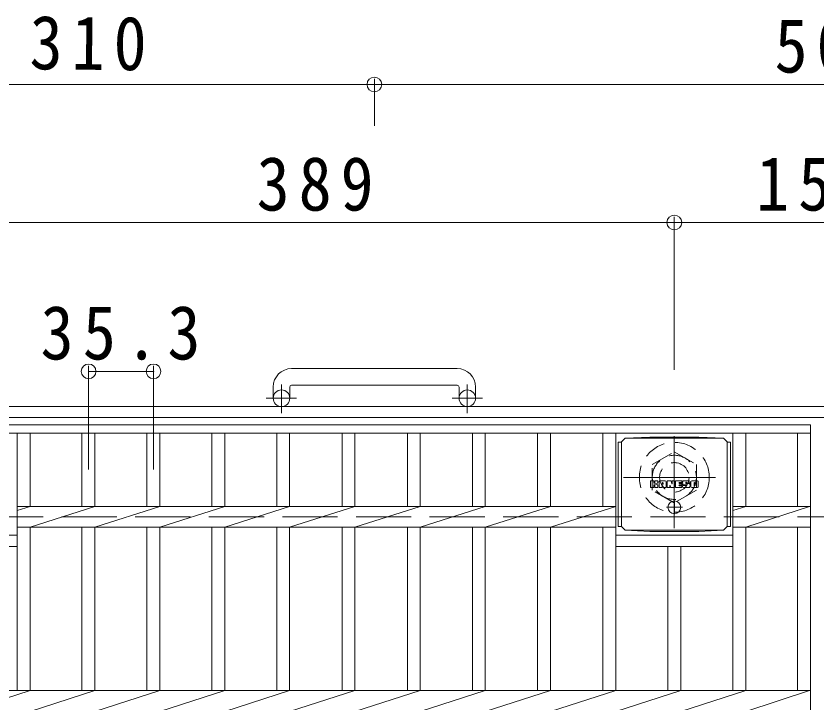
# Model space of a CAD drawing. Units: millimetres at full size, sheet at 1:10. Extents: x -1978 to 2264, y -1938 to 1837.
# Drawn here: x -1490.1 to -1055.3, y 1463.3 to 1836.6 of the extents above; entities that cross this region are included whole.
import ezdxf

# ---------------------------------------------------------------- set-up
doc = ezdxf.new("R2010")
doc.units = ezdxf.units.MM
doc.header["$LTSCALE"] = 10
doc.header["$PDMODE"] = 32
doc.header["$PDSIZE"] = 8
for name, pattern in [('CHAIN1', [8, 5, -1, 1, -1]), ('DASHED1', [1.8, 1.2, -0.6]), ('DASHED3', [4, 3, -1])]:
    doc.linetypes.add(name, pattern=pattern)
for name, color, linetype, lineweight in [('C-1', 2, 'Continuous', 9), ('C-2', 3, 'Continuous', 9), ('C-4', 7, 'Continuous', 9), ('C-9', 2, 'Continuous', 9), ('C-F', 7, 'Continuous', 9)]:
    doc.layers.add(name, color=color, linetype=linetype, lineweight=lineweight)
doc.styles.add('ＭＳ ゴシック', font='')
doc.styles.get('ＭＳ ゴシック').set_extended_font_data('MS Gothic')

msp = doc.modelspace()

# ---------------------------------------------------------------- linework, layer by layer
at = {"layer": 'C-1'}
for p, q in [((-1250.28, 1645.04), (-1340.28, 1645.04)), ((-1350.28, 1635.04), (-1350.28, 1628.94)), ((-1341.28, 1635.04), (-1341.28, 1628.94)), ((-1340.28, 1636.04), (-1250.28, 1636.04)), ((-1249.28, 1635.04), (-1249.28, 1628.94)), ((-1240.28, 1635.04), (-1240.28, 1628.94)), ((-1605.28, 1624.44), (-485.28, 1624.44)), ((-491.28, 1618.44), (-1599.28, 1618.44))]:
    msp.add_line(p, q, dxfattribs=at)
at = {"layer": 'C-1', "linetype": 'CHAIN1'}
for p, q in [((-1345.78, 1620.84), (-1345.78, 1636.43)), ((-1244.78, 1620.84), (-1244.78, 1636.43)), ((-1337.61, 1628.94), (-1354.02, 1628.94)), ((-1236.61, 1628.94), (-1253.02, 1628.94)), ((-1132.28, 1558.31), (-1132.28, 1613.58)), ((-1159.91, 1585.94), (-1104.64, 1585.94))]:
    msp.add_line(p, q, dxfattribs=at)
at = {"layer": 'C-1', "linetype": 'DASHED3'}
msp.add_line((-1545.28, 1564.44), (-545.28, 1564.44), dxfattribs=at)
at = {"layer": 'C-1', "linetype": 'DASHED1'}
msp.add_lwpolyline([(-1120.28, 1592.87), (-1120.28, 1579.01), (-1132.28, 1572.09), (-1144.28, 1579.01), (-1144.28, 1592.87), (-1132.28, 1599.8)], close=True, dxfattribs=at)
at = {"layer": 'C-1'}
for centre in [(-1345.78, 1628.94), (-1244.78, 1628.94)]:
    msp.add_circle(centre, 4.5, dxfattribs=at)
at = {"layer": 'C-1', "linetype": 'DASHED1'}
for radius in [19, 12, 8]:
    msp.add_circle((-1132.28, 1585.94), radius, dxfattribs=at)
at = {"layer": 'C-1'}
for centre, radius, start, end in [((-1340.28, 1635.04), 10, 90, 180), ((-1250.28, 1635.04), 10, 0, 90), ((-1340.28, 1635.04), 1, 90, 180), ((-1250.28, 1635.04), 1, 0, 90)]:
    msp.add_arc(centre, radius, start, end, dxfattribs=at)
at = {"layer": 'C-2'}
for p, q in [((-1058.3, 1614.44), (-1595.28, 1614.44)), ((-1058.3, 514.44), (-1058.3, 1614.44)), ((-1058.3, 1609.94), (-1595.28, 1609.94)), ((-1489.45, 1470.1), (-1489.45, 1609.94)), ((-1482.45, 1570.1), (-1482.45, 1609.94)), ((-1454.25, 1570.1), (-1454.25, 1609.94)), ((-1447.25, 1570.1), (-1447.25, 1609.94)), ((-1418.95, 1570.1), (-1418.95, 1609.94)), ((-1411.95, 1570.1), (-1411.95, 1609.94)), ((-1383.65, 1570.1), (-1383.65, 1609.94)), ((-1376.65, 1570.1), (-1376.65, 1609.94)), ((-1348.35, 1570.1), (-1348.35, 1609.94)), ((-1341.35, 1570.1), (-1341.35, 1609.94)), ((-1312.85, 1570.1), (-1312.85, 1609.94)), ((-1305.85, 1570.1), (-1305.85, 1609.94)), ((-1277.35, 1570.1), (-1277.35, 1609.94)), ((-1270.35, 1570.1), (-1270.35, 1609.94)), ((-1242.05, 1570.1), (-1242.05, 1609.94)), ((-1235.05, 1570.1), (-1235.05, 1609.94)), ((-1206.55, 1570.1), (-1206.55, 1609.94)), ((-1199.55, 1570.1), (-1199.55, 1609.94)), ((-1171.05, 1570.1), (-1171.05, 1609.94)), ((-1164.05, 1470.1), (-1164.05, 1609.94)), ((-1100.45, 1470.1), (-1100.45, 1609.94)), ((-1093.45, 1570.1), (-1093.45, 1609.94)), ((-1065.3, 1570.1), (-1065.3, 1609.94)), ((-1489.45, 1567.86), (-1482.45, 1570.1)), ((-1164.05, 1570.1), (-1489.45, 1570.1)), ((-1447.25, 1558.79), (-1411.95, 1570.1)), ((-1411.95, 1558.79), (-1376.65, 1570.1)), ((-1376.65, 1558.79), (-1341.35, 1570.1)), ((-1341.35, 1558.79), (-1305.85, 1570.1)), ((-1305.85, 1558.79), (-1270.35, 1570.1)), ((-1270.35, 1558.79), (-1235.05, 1570.1)), ((-1235.05, 1558.79), (-1199.55, 1570.1)), ((-1199.55, 1558.79), (-1164.05, 1570.1)), ((-1058.3, 1570.1), (-1100.45, 1570.1)), ((-1100.45, 1567.86), (-1093.45, 1570.1)), ((-1093.45, 1558.79), (-1058.8, 1570.1)), ((-1164.05, 1558.79), (-1489.45, 1558.79)), ((-1454.25, 1470.1), (-1454.25, 1558.79)), ((-1447.25, 1470.1), (-1447.25, 1558.79)), ((-1418.95, 1470.1), (-1418.95, 1558.79)), ((-1411.95, 1470.1), (-1411.95, 1558.79)), ((-1383.65, 1470.1), (-1383.65, 1558.79)), ((-1376.65, 1470.1), (-1376.65, 1558.79)), ((-1348.35, 1470.1), (-1348.35, 1558.79)), ((-1341.35, 1470.1), (-1341.35, 1558.79)), ((-1312.85, 1470.1), (-1312.85, 1558.79)), ((-1305.85, 1470.1), (-1305.85, 1558.79)), ((-1277.35, 1470.1), (-1277.35, 1558.79)), ((-1270.35, 1470.1), (-1270.35, 1558.79)), ((-1242.05, 1470.1), (-1242.05, 1558.79)), ((-1235.05, 1470.1), (-1235.05, 1558.79)), ((-1206.55, 1470.1), (-1206.55, 1558.79)), ((-1199.55, 1470.1), (-1199.55, 1558.79)), ((-1171.05, 1470.1), (-1171.05, 1558.79)), ((-1058.3, 1558.79), (-1100.45, 1558.79)), ((-1093.45, 1470.1), (-1093.45, 1558.79)), ((-1065.3, 1470.1), (-1065.3, 1558.79)), ((-1553.05, 1554.44), (-1489.45, 1554.44)), ((-1164.05, 1554.44), (-1100.45, 1554.44)), ((-1553.05, 1548.44), (-1489.45, 1548.44)), ((-1164.05, 1548.44), (-1100.45, 1548.44)), ((-1135.75, 1470.1), (-1135.75, 1548.44)), ((-1128.75, 1470.1), (-1128.75, 1548.44)), ((-1058.3, 1470.1), (-1595.28, 1470.1)), ((-1447.25, 1458.79), (-1411.95, 1470.1)), ((-1411.95, 1458.79), (-1376.65, 1470.1)), ((-1376.65, 1458.79), (-1341.35, 1470.1)), ((-1341.35, 1458.79), (-1305.85, 1470.1)), ((-1305.85, 1458.79), (-1270.35, 1470.1)), ((-1270.35, 1458.79), (-1235.05, 1470.1)), ((-1235.05, 1458.79), (-1199.55, 1470.1)), ((-1199.55, 1458.79), (-1164.05, 1470.1)), ((-1164.05, 1458.79), (-1128.75, 1470.1)), ((-1128.75, 1458.79), (-1093.45, 1470.1)), ((-1093.45, 1458.79), (-1058.8, 1470.1))]:
    msp.add_line(p, q, dxfattribs=at)
for points in [[(-1482.45, 1470.1), (-1482.45, 1558.79), (-1447.25, 1570.1)], [(-1517.75, 1370.1), (-1517.75, 1458.79), (-1482.45, 1470.1)], [(-1482.45, 1370.1), (-1482.45, 1458.79), (-1447.25, 1470.1)]]:
    msp.add_lwpolyline(points, dxfattribs=at)
at = {"layer": 'C-4'}
for p, q in [((-1295.28, 1802.44), (-1295.28, 1776.98)), ((-1605.28, 1799.44), (-1295.28, 1799.44)), ((-1295.28, 1799.44), (-795.28, 1799.44)), ((-1132.28, 1727.44), (-1132.28, 1644.44)), ((-1132.28, 1724.44), (-978.28, 1724.44)), ((-1450.63, 1646.53), (-1450.63, 1590.18)), ((-1415.33, 1646.53), (-1415.33, 1590.18)), ((-1450.63, 1643.53), (-1415.33, 1643.53))]:
    msp.add_line(p, q, dxfattribs=at)
msp.add_lwpolyline([(-1605.28, 1724.44), (-1521.28, 1724.44), (-1132.28, 1724.44)], dxfattribs=at)
for p in [(-1295.28, 1799.44), (-1132.28, 1724.44), (-1450.63, 1643.53), (-1415.33, 1643.53)]:
    msp.add_point(p, dxfattribs=at)
at = {"layer": 'C-9'}
for p, q in [((-1161, 1605.13), (-1162.8, 1605.13)), ((-1162.8, 1605.13), (-1162.8, 1559.21)), ((-1161, 1605.17), (-1159, 1607.17)), ((-1161, 1559.17), (-1161, 1605.17)), ((-1159, 1607.17), (-1145.54, 1607.85)), ((-1159, 1607.17), (-1105.5, 1607.17)), ((-1118.97, 1607.85), (-1145.54, 1607.85)), ((-1105.5, 1607.17), (-1118.97, 1607.85)), ((-1103.5, 1605.17), (-1105.5, 1607.17)), ((-1103.5, 1559.17), (-1103.5, 1605.17)), ((-1103.5, 1605.13), (-1101.7, 1605.13)), ((-1101.7, 1605.13), (-1101.7, 1559.21)), ((-1161, 1559.21), (-1162.8, 1559.21)), ((-1161, 1559.17), (-1159, 1557.17)), ((-1159, 1557.17), (-1145.54, 1556.49)), ((-1159, 1557.17), (-1105.5, 1557.17)), ((-1105.5, 1557.17), (-1118.97, 1556.49)), ((-1103.5, 1559.17), (-1105.5, 1557.17)), ((-1103.5, 1559.21), (-1101.7, 1559.21)), ((-1118.97, 1556.49), (-1145.54, 1556.49))]:
    msp.add_line(p, q, dxfattribs=at)
at = {"layer": 'C-9', "linetype": 'CHAIN1'}
for p, q in [((-1127.9, 1569.67), (-1136.61, 1569.67)), ((-1132.25, 1573.36), (-1132.25, 1565.98))]:
    msp.add_line(p, q, dxfattribs=at)
at = {"layer": 'C-9'}
msp.add_circle((-1132.25, 1569.67), 3.5, dxfattribs=at)
at = {"layer": 'C-F'}
for p, q in [((-1145.26, 1580.57), (-1145.26, 1583.93)), ((-1143.58, 1584.08), (-1145.11, 1584.08)), ((-1143.42, 1583.93), (-1143.42, 1583)), ((-1142.92, 1583.93), (-1142.92, 1583)), ((-1141.42, 1584.08), (-1142.76, 1584.08)), ((-1141.26, 1583.93), (-1141.26, 1583.15)), ((-1140.59, 1580.57), (-1140.59, 1583.56)), ((-1137.28, 1584.08), (-1140.07, 1584.08)), ((-1138.93, 1582.29), (-1138.93, 1582.83)), ((-1138.42, 1582.29), (-1138.42, 1582.83)), ((-1136.76, 1580.57), (-1136.76, 1583.56)), ((-1136.08, 1583.93), (-1136.08, 1580.57)), ((-1135.93, 1584.08), (-1134.22, 1584.08)), ((-1134.07, 1583.97), (-1133.59, 1582.48)), ((-1133.43, 1583.93), (-1133.43, 1582.51)), ((-1133.27, 1584.08), (-1132.25, 1584.08)), ((-1132.1, 1583.93), (-1132.1, 1580.57)), ((-1131.59, 1580.57), (-1131.59, 1583.93)), ((-1131.43, 1584.08), (-1128.41, 1584.08)), ((-1128.41, 1583.09), (-1129.53, 1583.09)), ((-1128.25, 1583.25), (-1128.25, 1583.93)), ((-1124.27, 1584.08), (-1127.32, 1584.08)), ((-1126.09, 1582.74), (-1126.09, 1583.15)), ((-1125.57, 1583.06), (-1125.57, 1583.15)), ((-1125.42, 1582.9), (-1123.75, 1582.9)), ((-1123.75, 1583.56), (-1123.75, 1582.9)), ((-1123.24, 1580.94), (-1123.24, 1583.56)), ((-1119.77, 1584.08), (-1122.71, 1584.08)), ((-1121.56, 1581.74), (-1121.56, 1582.76)), ((-1120.92, 1581.74), (-1120.92, 1582.76)), ((-1119.24, 1583.56), (-1119.24, 1580.94)), ((-1145.11, 1580.42), (-1143.58, 1580.42)), ((-1143.42, 1580.57), (-1143.42, 1581.66)), ((-1142.93, 1580.57), (-1142.93, 1581.66)), ((-1142.77, 1580.42), (-1141.41, 1580.42)), ((-1141.26, 1580.57), (-1141.26, 1581.5)), ((-1139.09, 1580.42), (-1140.44, 1580.42)), ((-1138.93, 1580.57), (-1138.93, 1580.99)), ((-1138.47, 1582.24), (-1138.88, 1582.24)), ((-1138.42, 1580.57), (-1138.42, 1580.99)), ((-1138.26, 1580.42), (-1136.91, 1580.42)), ((-1134.92, 1580.42), (-1135.93, 1580.42)), ((-1134.77, 1580.57), (-1134.77, 1581.48)), ((-1134.28, 1580.53), (-1134.57, 1581.51)), ((-1132.25, 1580.42), (-1134.13, 1580.42)), ((-1131.43, 1580.42), (-1128.42, 1580.42)), ((-1128.41, 1582.65), (-1129.53, 1582.65)), ((-1128.41, 1581.85), (-1129.53, 1581.85)), ((-1128.42, 1581.42), (-1129.53, 1581.42)), ((-1128.27, 1580.57), (-1128.27, 1581.26)), ((-1128.25, 1582), (-1128.25, 1582.5)), ((-1127.75, 1581.43), (-1127.75, 1580.94)), ((-1127.59, 1581.58), (-1126.24, 1581.58)), ((-1125.74, 1581.91), (-1127.32, 1581.91)), ((-1124.17, 1580.42), (-1127.23, 1580.42)), ((-1126.08, 1581.43), (-1126.08, 1581.32)), ((-1125.93, 1582.58), (-1124.17, 1582.58)), ((-1125.58, 1581.76), (-1125.58, 1581.32)), ((-1119.77, 1580.42), (-1122.71, 1580.42))]:
    msp.add_line(p, q, dxfattribs=at)
for centre, radius, start, end in [((-1145.11, 1583.93), 0.157, 90, 180), ((-1143.58, 1583.93), 0.157, 0, 90), ((-1143.17, 1583), 0.251, 180, 0), ((-1142.76, 1583.93), 0.157, 90, 180), ((-1142.64, 1584.66), 2.27, 277.3317, 299.4207), ((-1141.78, 1583.15), 0.524, 299.4207, 0), ((-1141.42, 1583.93), 0.157, 0, 90), ((-1140.07, 1583.56), 0.524, 90, 180), ((-1138.68, 1582.83), 0.255, 0, 180), ((-1137.28, 1583.56), 0.524, 0, 90), ((-1135.93, 1583.93), 0.157, 90, 180), ((-1134.22, 1583.93), 0.157, 17.7564, 90), ((-1133.27, 1583.93), 0.157, 90, 180), ((-1132.25, 1583.93), 0.157, 0, 90), ((-1131.43, 1583.93), 0.157, 90, 180), ((-1129.53, 1582.87), 0.22, 90, 270), ((-1128.41, 1583.93), 0.157, 0, 90), ((-1128.41, 1583.25), 0.157, 270, 0), ((-1125.37, 1583), 2.38, 157.1011, 202.8989), ((-1127.32, 1583.82), 0.262, 90, 157.1011), ((-1125.83, 1583.15), 0.259, 0, 180), ((-1125.93, 1582.74), 0.157, 180, 270), ((-1125.42, 1583.06), 0.157, 180, 270), ((-1124.27, 1583.56), 0.524, 0, 90), ((-1122.71, 1583.56), 0.524, 90, 180), ((-1121.24, 1582.76), 0.321, 0, 180), ((-1119.77, 1583.56), 0.524, 0, 90), ((-1145.11, 1580.57), 0.157, 180, 270), ((-1143.58, 1580.57), 0.157, 270, 0), ((-1143.18, 1581.66), 0.249, 0, 180), ((-1142.77, 1580.57), 0.157, 180, 270), ((-1142.34, 1582.33), 0.088, 97.3317, 266.5718), ((-1142.44, 1580.6), 1.64, 53.7199, 86.5718), ((-1141.78, 1581.5), 0.524, 0, 53.7199), ((-1141.41, 1580.57), 0.157, 270, 0), ((-1140.44, 1580.57), 0.157, 180, 270), ((-1139.09, 1580.57), 0.157, 270, 0), ((-1138.68, 1580.99), 0.255, 0, 180), ((-1138.88, 1582.29), 0.052, 180, 270), ((-1138.47, 1582.29), 0.052, 270, 0), ((-1138.26, 1580.57), 0.157, 180, 270), ((-1136.91, 1580.57), 0.157, 270, 0), ((-1135.93, 1580.57), 0.157, 180, 270), ((-1134.92, 1580.57), 0.157, 270, 0), ((-1134.67, 1581.48), 0.101, 16.4887, 180), ((-1134.13, 1580.57), 0.157, 196.4888, 270), ((-1133.51, 1582.51), 0.083, 197.7563, 0), ((-1132.25, 1580.57), 0.157, 270, 0), ((-1131.43, 1580.57), 0.157, 180, 270), ((-1129.53, 1581.63), 0.214, 90, 270), ((-1128.42, 1581.26), 0.157, 0, 90), ((-1128.42, 1580.57), 0.157, 270, 0), ((-1128.41, 1582.5), 0.157, 0, 90), ((-1128.41, 1582), 0.157, 270, 0), ((-1127.59, 1581.43), 0.157, 90, 180), ((-1127.23, 1580.94), 0.524, 180, 270), ((-1127.32, 1582.18), 0.262, 202.8989, 270), ((-1126.24, 1581.43), 0.157, 0, 90), ((-1125.83, 1581.32), 0.25, 180, 0), ((-1125.74, 1581.76), 0.157, 0, 90), ((-1124.17, 1582.32), 0.262, 22.908, 90), ((-1124.17, 1580.68), 0.262, 270, 337.092), ((-1126.12, 1581.5), 2.37, 337.092, 22.908), ((-1122.71, 1580.94), 0.524, 180, 270), ((-1121.24, 1581.74), 0.321, 180, 0), ((-1119.77, 1580.94), 0.524, 270, 0)]:
    msp.add_arc(centre, radius, start, end, dxfattribs=at)

# ---------------------------------------------------------------- texts
at = {"layer": 'C-4', "color": 2, "insert": (-1482.78, 1807.25), "char_height": 29.33, "attachment_point": 7, "rotation": 359.459, "style": 'ＭＳ ゴシック'}
msp.add_mtext('\\T1.27;\\W0.9;310', dxfattribs=at)
at = {"layer": 'C-4', "color": 2, "char_height": 29.33, "attachment_point": 7, "style": 'ＭＳ ゴシック'}
for s, insert in [('\\T1.27;\\W0.9;500', (-1077.78, 1805.44)), ('\\T1.27;\\W0.9;389', (-1359.28, 1730.44)), ('\\T1.27;\\W0.9;154', (-1087.78, 1730.44)), ('\\T1.28;\\W0.9;35.3', (-1476.73, 1649.53))]:
    msp.add_mtext(s, dxfattribs=dict(at, insert=insert))

doc.saveas('drawing.dxf')
